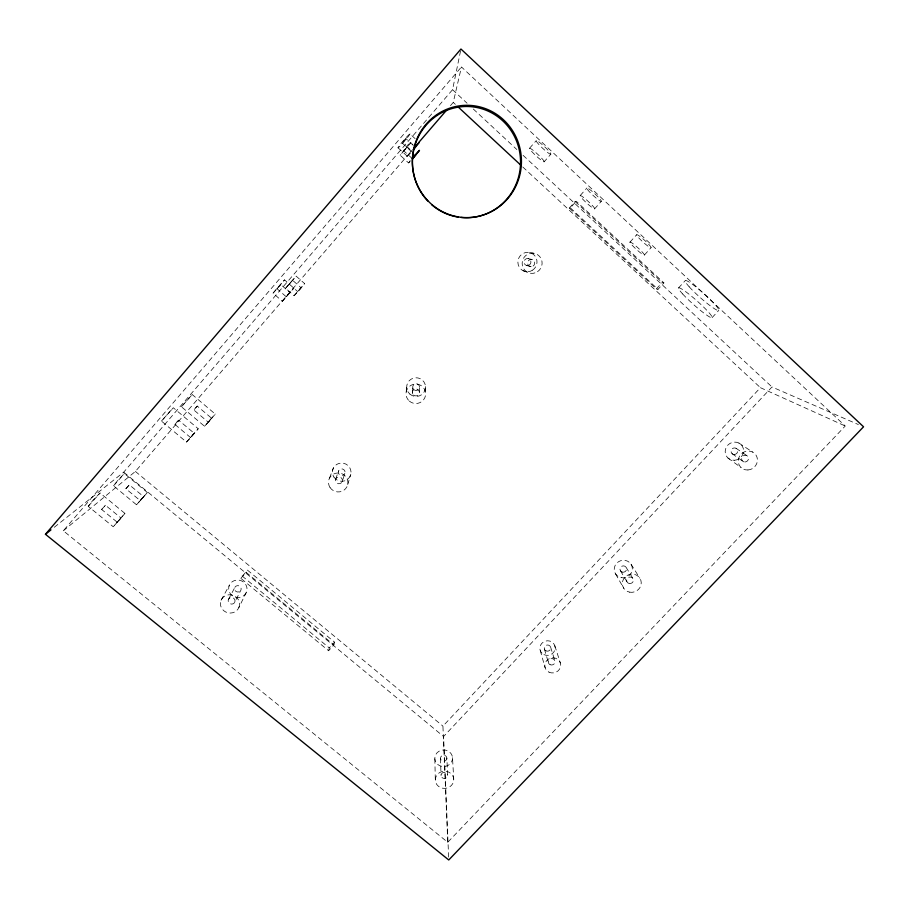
<?xml version="1.0" encoding="UTF-8"?>
<svg xmlns="http://www.w3.org/2000/svg" width="909" height="909" viewBox="0 0 909 909"><rect width="100%" height="100%" fill="white"/><g stroke="black" fill="none" stroke-linecap="round" stroke-linejoin="round"><path stroke-width="0.68" stroke-dasharray="4.54 3.41" d="M136.543 504.779L147.338 492.496L124.397 473.532L118.136 479.929L113.523 485.826L136.543 504.779L147.315 492.621M419.413 392.211L419.515 386.916M124.965 513.437L113.227 526.765L88.23 506.347L93.172 499.973L100.07 493.008L124.965 513.437L113.227 526.765M412.379 392.631L412.777 386.439M406.198 391.847L406.891 385.246M54.267 527.277L123.726 472.157L452.557 89.707L460.954 49.029M333.91 644.913L334.512 642.129L247.362 570.045L240.84 578.34L328.603 650.742L333.91 644.913L246.146 572.363L247.362 570.045M328.603 650.742L329.24 647.924L334.512 642.129M450.466 105.649L453.25 102.422L461.454 66.959L845.256 426.014L447.751 842.279L63.312 530.788L461.454 66.959M347.704 484.577L350.817 474.214M342.182 481.622A3.488 3.397 13.9 0 0 338.409 476.975A3.488 3.397 13.9 0 0 336.205 482.44A3.488 3.397 13.9 0 0 342.182 481.622L344.852 473.43A3.375 3.295 14.4 0 0 341.205 468.919A3.375 3.295 14.4 0 0 339.08 474.214A3.375 3.295 14.4 0 0 344.852 473.43M335.682 479.066L338.568 470.953M329.547 478.032L333.41 467.93M161.45 421.072L173.312 407.766L198.23 428.764L190.833 437.581L186.47 442.058L161.45 421.072L173.312 407.766M411.345 151.519L402.153 142.929L405.903 138.645L414.118 146.167M405.903 138.645L402.108 143.065M398.04 147.792L407.289 156.234L411.618 150.485M125.862 488.758L129.339 484.849L143.679 496.678L141.974 498.723L140.213 500.586L125.862 488.758L129.339 484.849M410.129 161.575L408.584 162.927L400.13 155.223C403.414 152.564 408.516 139.611 412.925 144.292M411.05 142.577L400.13 155.223M238.828 607.621A9.613 9.113 15 0 0 228.716 594.804A9.613 9.113 15 0 0 222.375 609.28A9.613 9.113 15 0 0 238.828 607.621L246.328 592.407A9.215 8.76 15.4 0 0 236.647 580.078A9.215 8.76 15.4 0 0 230.545 593.997A9.215 8.76 15.4 0 0 246.328 592.407M412.3 158.632L403.857 150.905L407.277 146.883L411.084 150.337M234.84 601.985A3.443 3.272 15.1 0 0 230.977 597.554A3.443 3.272 15.1 0 0 228.977 602.86A3.443 3.272 15.1 0 0 234.84 601.985L240.976 589.986A3.329 3.17 15.4 0 0 237.249 585.691A3.329 3.17 15.4 0 0 235.306 590.827A3.329 3.17 15.4 0 0 240.976 589.986M407.323 146.894L403.857 150.905M408.584 162.927L410.232 160.598M285.551 288.267L296.107 276.12L304.651 283.608L298.993 290.607L294.118 295.72L285.551 288.267L296.209 276.2M228.364 599.61L234.715 587.691M276.972 288.642L280.642 284.437L289.88 292.528L287.892 295.05L286.233 296.754L276.995 288.676L280.665 284.472M221.114 600.201L229.352 585.26M181.425 406.777L192.231 394.563L215.251 414.084L209.377 421.117L204.548 426.264L181.425 406.777L192.231 394.563M101.683 509.46L105.433 505.245L120.977 517.982L118.999 520.346L117.216 522.209L101.638 509.46L105.433 505.245M186.47 442.058L198.23 428.764M294.016 295.675L304.651 283.608M286.233 296.754L289.88 292.528M197.242 406.084L193.822 409.97L197.23 406.062L211.581 418.197L209.706 420.481L208.184 422.094L193.822 409.97M301.015 287.744L297.652 291.584L301.015 287.698L292.562 280.279L289.21 284.176L292.562 280.279M117.216 522.209L120.977 517.982M204.548 426.264L215.217 414.027M190.504 437.524L194.208 433.286L178.63 420.185L176.46 422.435L174.914 424.423L190.504 437.524L194.208 433.32M208.161 422.083L211.581 418.197M63.312 530.788L135.384 471.441L411.55 150.837M529.561 148.235L536.242 140.611M544.127 161.825A9.965 1.136 42.8 0 0 534.083 151.099A9.965 1.136 42.8 0 0 532.333 152.144A9.965 1.136 42.8 0 0 544.127 161.825L550.809 154.235A9.976 1.216 42.9 0 0 540.821 143.429A9.976 1.216 42.9 0 0 538.969 144.599A9.976 1.216 42.9 0 0 550.809 154.235M580.237 195.503L586.919 188.004M569.284 208.081L575.136 201.514L576.249 201.264L663.888 282.881L658.002 289.323L656.321 288.937L569.284 208.081L570.363 207.888L576.249 201.264M240.84 578.34L246.146 572.363M594.577 208.877A9.829 1.125 42.5 0 0 585.066 198.662A9.829 1.125 42.5 0 0 582.612 199.037A9.829 1.125 42.5 0 0 594.577 208.877L601.247 201.4A9.84 1.204 42.5 0 0 591.793 191.106A9.84 1.204 42.5 0 0 589.237 191.583A9.84 1.204 42.5 0 0 601.247 201.4M629.903 242.226L636.561 234.84M644.436 254.986L651.117 247.6M656.321 288.937L662.161 282.54L663.888 282.881M678.466 288.028L685.102 280.779M712.122 317.605L718.814 310.344M410.345 153.314L407.289 156.234M447.751 842.279L442.933 726.121L760.424 387.677L845.256 426.014M448.637 857.13L443.581 736.517L772.002 386.984L858.391 424.56M282.335 301.288L293.846 288.108L282.335 301.288L272.995 293.107L284.562 279.881L297.652 291.584M174.914 424.423L178.63 420.185M273.086 293.221L284.562 279.881M113.523 485.826L124.397 473.532M88.23 506.347L100.07 493.008M140.213 500.586L143.679 496.678M529.515 252.543L534.299 253.327M528.197 258.622L531.947 259.451M526.709 265.485L530.402 266.564M523.061 270.7L529.992 273.166M738.892 443.047L752.561 452.034M736.017 448.262L747.471 456.057M732.063 453.671L742.653 461.147M727.973 458.022L741.13 467.635M242.089 575.976L329.24 647.924M135.384 471.441L442.933 726.121M123.726 472.157L443.581 736.517M409.97 133.907A9.158 0.568 -49.5 0 1 401.108 144.974A9.158 0.568 -49.5 0 1 400.937 143.645A9.158 0.568 -49.5 0 1 409.97 133.907L415.106 138.623M570.363 207.888L658.002 289.323M453.25 102.422L455.329 104.342M522.777 166.983L760.424 387.677M575.136 201.514L662.161 282.54M452.557 89.707L467.078 103.217M473.294 109.012L516.857 149.542M523.084 155.337L772.002 386.984M631.005 564.182L639.845 578.147M626.074 567.296L632.925 578.476M620.495 570.818L627.153 582.112M615.575 573.92L623.756 588.282M554.808 645.731L560.342 662.945M550.604 647.083L554.865 660.786M544.411 649.083L548.457 662.843M540.219 650.424L545.15 667.831M452.512 757.686A8.863 8.283 -4.3 0 1 439.683 765.673A8.863 8.283 -4.3 0 1 438.808 751.357A8.863 8.283 -4.3 0 1 452.512 757.686L453.739 779.218A9.226 8.59 -4.3 0 1 440.388 787.512A9.226 8.59 -4.3 0 1 439.479 772.661A9.226 8.59 -4.3 0 1 453.739 779.218M446.864 758.038A3.204 3 -4.3 0 1 442.228 760.935A3.204 3 -4.3 0 1 441.91 755.754A3.204 3 -4.3 0 1 446.864 758.038L447.66 775.15A3.306 3.079 -4.3 0 1 442.876 778.127A3.306 3.079 -4.3 0 1 442.547 772.798A3.306 3.079 -4.3 0 1 447.66 775.15M440.467 758.447L441.058 775.57M434.832 758.81L435.331 780.399M425.514 386.564L425.639 393.211M546.002 650.867A3.261 3.091 -13.6 0 0 550.752 647.878A3.261 3.091 -13.6 0 0 545.775 645.504A3.261 3.091 -13.6 0 0 546.002 650.867M549.047 672.183A7.988 7.556 -13.5 0 0 560.705 664.888A7.988 7.556 -13.5 0 0 548.491 659.082A7.988 7.556 -13.5 0 0 549.047 672.183M330.035 487.497A9.738 9.476 13.8 0 0 346.852 486.906A9.738 9.476 13.8 0 0 337.728 472.975A9.738 9.476 13.8 0 0 330.035 487.497M550.104 664.684A3.363 3.181 -13.5 0 0 555.013 661.604A3.363 3.181 -13.5 0 0 549.865 659.15A3.363 3.181 -13.5 0 0 550.104 664.684M543.957 654.616A7.658 7.272 -13.6 0 0 555.149 647.606A7.658 7.272 -13.6 0 0 543.423 642.004A7.658 7.272 -13.6 0 0 543.957 654.616M333.876 477.02A9.329 9.101 14.4 0 0 349.988 476.441A9.329 9.101 14.4 0 0 341.261 463.067A9.329 9.101 14.4 0 0 333.876 477.02M622.529 572.17A3.306 3.147 -23.2 0 0 626.426 568.034A3.306 3.147 -23.2 0 0 620.892 566.955A3.306 3.147 -23.2 0 0 622.529 572.17M629.596 592.157A9.522 9.067 -22.9 0 0 640.856 580.294A9.522 9.067 -22.9 0 0 624.926 577.17A9.522 9.067 -22.9 0 0 629.596 592.157M734.427 454.489A3.397 3.227 -38.2 0 0 737.256 449.387A3.397 3.227 -38.2 0 0 731.484 449.739A3.397 3.227 -38.2 0 0 734.427 454.489M747.925 469.976A9.794 9.283 -37.8 0 0 756.118 455.295A9.794 9.283 -37.8 0 0 739.483 456.284A9.794 9.283 -37.8 0 0 747.925 469.976M529.311 264.985A3.511 3.443 -69.6 0 0 529.049 258.917A3.511 3.443 -69.6 0 0 524.004 262.258A3.511 3.443 -69.6 0 0 529.311 264.985M537.503 271.711A10.158 9.954 -68.7 0 0 536.753 254.202A10.158 9.954 -68.7 0 0 522.164 263.826A10.158 9.954 -68.7 0 0 537.503 271.711M413.868 389.643A3.409 3.375 9.2 0 0 419.458 387.802A3.409 3.375 9.2 0 0 415.038 383.916A3.409 3.375 9.2 0 0 413.868 389.643M409.323 401.074A9.829 9.749 7.8 0 0 425.457 395.745A9.829 9.749 7.8 0 0 412.72 384.53A9.829 9.749 7.8 0 0 409.323 401.074M629.255 583.498A3.42 3.25 -23 0 0 633.289 579.238A3.42 3.25 -23 0 0 627.574 578.124A3.42 3.25 -23 0 0 629.255 583.498M621.188 577.647A9.135 8.715 -23.2 0 0 631.971 566.239A9.135 8.715 -23.2 0 0 616.688 563.228A9.135 8.715 -23.2 0 0 621.188 577.647M745.096 461.999A3.511 3.329 -37.9 0 0 748.027 456.727A3.511 3.329 -37.9 0 0 742.062 457.091A3.511 3.329 -37.9 0 0 745.096 461.999M734.495 460.272A9.385 8.92 -38.2 0 0 742.312 446.183A9.385 8.92 -38.2 0 0 726.359 447.126A9.385 8.92 -38.2 0 0 734.495 460.272M533.094 266.042A3.636 3.568 -68.9 0 0 532.822 259.769A3.636 3.568 -68.9 0 0 527.595 263.224A3.636 3.568 -68.9 0 0 533.094 266.042M532.594 270.143A9.715 9.533 -69.6 0 0 531.856 253.384A9.715 9.533 -69.6 0 0 517.903 262.587A9.715 9.533 -69.6 0 0 532.594 270.143M413.561 395.029A3.522 3.5 8 0 0 419.344 393.12A3.522 3.5 8 0 0 414.777 389.097A3.522 3.5 8 0 0 413.561 395.029M409.879 394.097A9.42 9.34 9.2 0 0 425.344 388.995A9.42 9.34 9.2 0 0 413.129 378.235A9.42 9.34 9.2 0 0 409.879 394.097M689.192 286.789A22.452 2.704 41.6 0 0 717.928 310.48A22.452 2.704 41.6 0 0 698.816 289.244A22.452 2.704 41.6 0 0 689.192 286.789M682.636 293.948A22.43 2.511 41.6 0 0 711.258 317.707A22.43 2.511 41.6 0 0 692.033 296.641A22.43 2.511 41.6 0 0 682.636 293.948M638.709 237.817A9.749 1.193 42.1 0 0 650.878 247.793A9.749 1.193 42.1 0 0 641.947 237.999A9.749 1.193 42.1 0 0 638.709 237.817M632.085 245.169A9.738 1.102 42.1 0 0 644.208 255.168A9.738 1.102 42.1 0 0 635.221 245.453A9.738 1.102 42.1 0 0 632.085 245.169"/><path stroke-width="1.36" d="M413.265 149.519L415.14 147.11L414.174 148.031M413.311 149.962L419.208 142.383L414.731 146.883M412.709 157.575L419.492 150.315L412.55 158.939M45.45 534.276L460.954 49.029L863.55 426.798L448.751 859.971L45.45 534.276L50.961 529.902M418.958 142.224L446.762 109.944M458.443 107.239L520.709 165.063M427.9 201.116A55.631 54.063 -88.9 0 1 441.354 112.898A55.631 54.063 -88.9 0 1 519.562 151.473A55.631 54.063 -88.9 0 1 461.056 217.478M458.261 217.115A55.631 54.063 -88.9 0 1 431.73 204.764M412.379 158.484L415.777 154.632L412.379 158.484M507.415 198.991A56.142 54.551 -88.9 0 0 478.259 106.523A56.142 54.551 -88.9 0 0 414.993 178.823A56.142 54.551 -88.9 0 0 507.415 198.991"/></g></svg>
